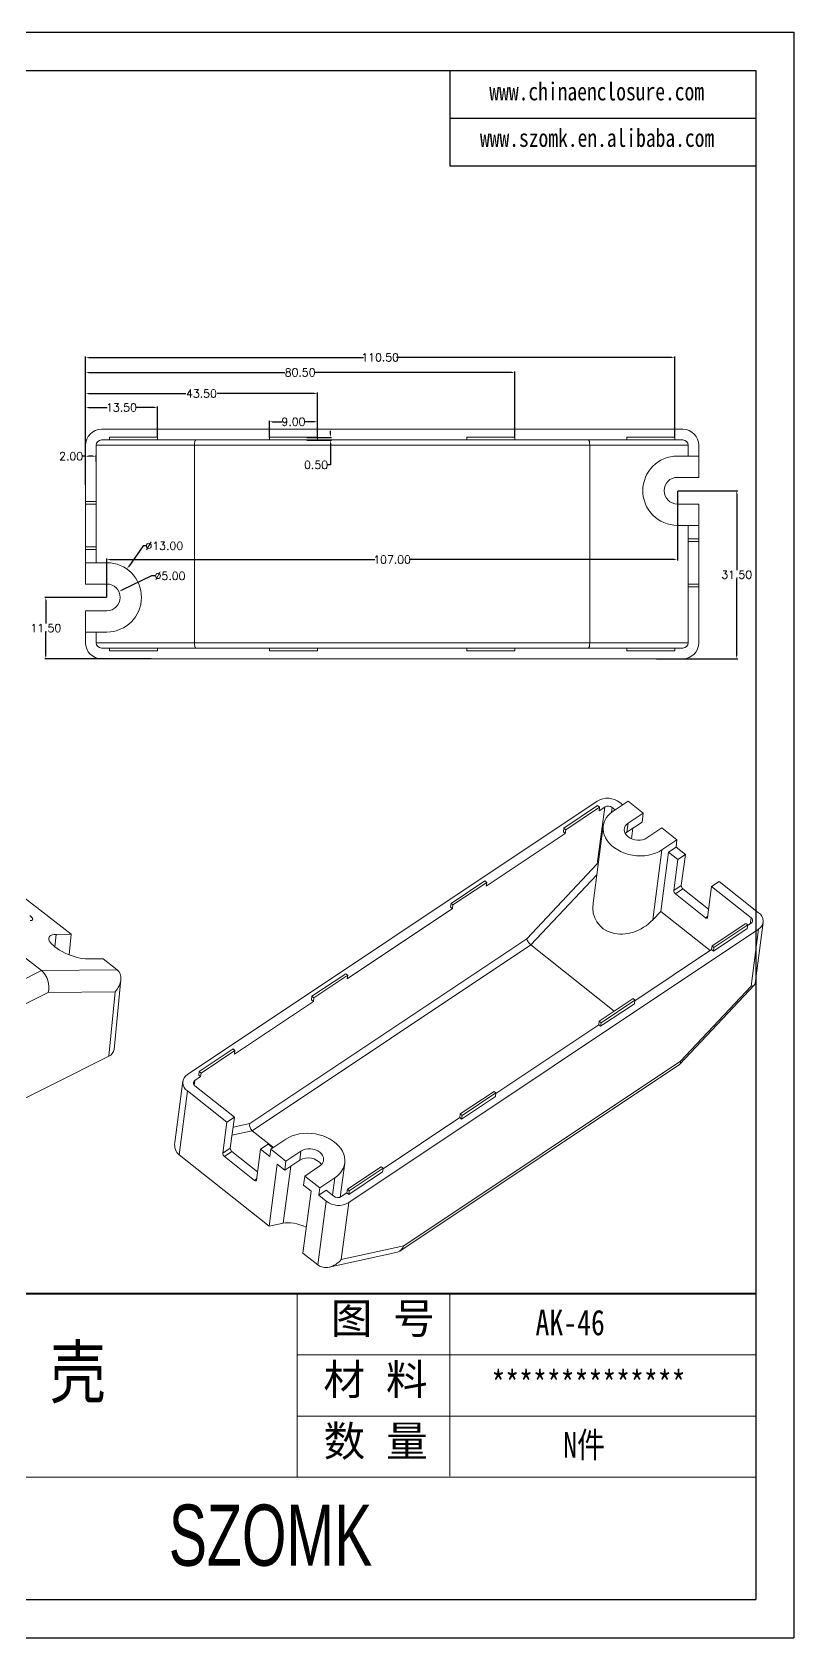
# Model space of a CAD drawing. Header units: inches. Extents: x 1667 to 2586, y 327 to 628.
# Drawn here: x 2443 to 2585.9, y 326.9 to 627.9 of the extents above; entities that cross this region are included whole.
import ezdxf

# ---------------------------------------------------------------- set-up
doc = ezdxf.new("R2010")
doc.units = ezdxf.units.IN
doc.header["$LTSCALE"] = 15
doc.layers.add('文字', color=81, linetype='Continuous')
doc.layers.add('粗实线', color=7, linetype='Continuous', lineweight=30)
doc.layers.add('细实线', color=3, linetype='Continuous', lineweight=9)
doc.styles.get("Standard").update_dxf_attribs({"font": 'txt', "bigfont": 'gbcbig.shx'})
doc.styles.add('宋体', font='', dxfattribs={"width": 0.8, "height": 3.5})
doc.styles.add('长仿宋', font='', dxfattribs={"width": 0.7, "height": 4})
doc.styles.get('宋体').set_extended_font_data('SimSun')
doc.styles.get('长仿宋').set_extended_font_data('SimSun')
doc.dimstyles.new('2', dxfattribs={"dimtxt": 1.5, "dimasz": 0.6, "dimexe": 0.18, "dimexo": 0.0625, "dimgap": 0.09, "dimtad": 0, "dimtih": 1, "dimtoh": 1, "dimzin": 0, "dimdsep": 46, "dimtxsty": 'Standard', "dimcen": 0, "dimadec": 0, "dimazin": 2, "dimtfac": 1, "dimtofl": 0, "dimtmove": 0, "dimatfit": 3, "dimfxl": 1, "dimtolj": 1, "dimtzin": 0, "dimarcsym": 0})

# ---------------------------------------------------------------- blocks, each defined once
blk = doc.blocks.new('*D271')
at = {"color": 0, "lineweight": -2}
for p, q in [((2453.03, 546.5), (2453.03, 557.72)), ((2453.63, 557.54), (2457.07, 557.54)), ((2465.93, 557.54), (2462.5, 557.54)), ((2466.53, 552), (2466.53, 557.72))]:
    blk.add_line(p, q, dxfattribs=at)
at = {"color": 0}
for points in [[(2453.63, 557.64), (2453.63, 557.44), (2453.03, 557.54)], [(2465.93, 557.64), (2465.93, 557.44), (2466.53, 557.54)]]:
    blk.add_solid(points, dxfattribs=at)
at = {"layer": 'Defpoints', "color": 0}
for p in [(2466.53, 557.54), (2466.53, 551.94), (2453.03, 546.44)]:
    blk.add_point(p, dxfattribs=at)
at = {"color": 0, "insert": (2459.78, 557.54), "char_height": 1.5, "attachment_point": 5}
blk.add_mtext('\\A1;13.50', dxfattribs=at)
blk = doc.blocks.new('*D272')
at = {"color": 0, "lineweight": -2}
for p, q in [((2453.03, 548.4), (2452.43, 548.4)), ((2453.03, 547.43), (2453.03, 548.58)), ((2454.43, 548.4), (2453.63, 548.4)), ((2455.03, 547.43), (2455.03, 548.58))]:
    blk.add_line(p, q, dxfattribs=at)
at = {"color": 0}
for points in [[(2453.63, 548.5), (2453.63, 548.3), (2453.03, 548.4)], [(2454.43, 548.5), (2454.43, 548.3), (2455.03, 548.4)]]:
    blk.add_solid(points, dxfattribs=at)
at = {"layer": 'Defpoints', "color": 0}
for p in [(2453.03, 548.4), (2453.03, 547.36), (2455.03, 547.36)]:
    blk.add_point(p, dxfattribs=at)
at = {"color": 0, "insert": (2450.34, 548.4), "char_height": 1.5, "attachment_point": 5}
blk.add_mtext('\\A1;2.00', dxfattribs=at)
blk = doc.blocks.new('*D273')
at = {"color": 0, "lineweight": -2}
for p, q in [((2453.03, 549.84), (2453.03, 560.32)), ((2453.63, 560.14), (2471.82, 560.14)), ((2495.93, 560.14), (2477.75, 560.14)), ((2496.53, 552), (2496.53, 560.32))]:
    blk.add_line(p, q, dxfattribs=at)
at = {"color": 0}
for points in [[(2453.63, 560.24), (2453.63, 560.04), (2453.03, 560.14)], [(2495.93, 560.24), (2495.93, 560.04), (2496.53, 560.14)]]:
    blk.add_solid(points, dxfattribs=at)
at = {"layer": 'Defpoints', "color": 0}
for p in [(2496.53, 560.14), (2496.53, 551.94), (2453.03, 549.78)]:
    blk.add_point(p, dxfattribs=at)
at = {"color": 0, "insert": (2474.78, 560.14), "char_height": 1.5, "attachment_point": 5}
blk.add_mtext('\\A1;43.50', dxfattribs=at)
blk = doc.blocks.new('*D274')
at = {"color": 0, "lineweight": -2}
for p, q in [((2453.03, 545.25), (2453.03, 564.28)), ((2453.63, 564.1), (2490.44, 564.1)), ((2532.93, 564.1), (2496.12, 564.1)), ((2533.53, 552), (2533.53, 564.28))]:
    blk.add_line(p, q, dxfattribs=at)
at = {"color": 0}
for points in [[(2453.63, 564.2), (2453.63, 564), (2453.03, 564.1)], [(2532.93, 564.2), (2532.93, 564), (2533.53, 564.1)]]:
    blk.add_solid(points, dxfattribs=at)
at = {"layer": 'Defpoints', "color": 0}
for p in [(2533.53, 564.1), (2533.53, 551.94), (2453.03, 545.19)]:
    blk.add_point(p, dxfattribs=at)
at = {"color": 0, "insert": (2493.28, 564.1), "char_height": 1.5, "attachment_point": 5}
blk.add_mtext('\\A1;80.50', dxfattribs=at)
blk = doc.blocks.new('*D275')
at = {"color": 0, "lineweight": -2}
for p, q in [((2453.03, 543.02), (2453.03, 567.11)), ((2453.63, 566.93), (2505.19, 566.93)), ((2562.93, 566.93), (2511.37, 566.93)), ((2563.53, 552), (2563.53, 567.11))]:
    blk.add_line(p, q, dxfattribs=at)
at = {"color": 0}
for points in [[(2453.63, 567.03), (2453.63, 566.83), (2453.03, 566.93)], [(2562.93, 567.03), (2562.93, 566.83), (2563.53, 566.93)]]:
    blk.add_solid(points, dxfattribs=at)
at = {"layer": 'Defpoints', "color": 0}
for p in [(2453.03, 566.93), (2563.53, 551.94), (2453.03, 542.96)]:
    blk.add_point(p, dxfattribs=at)
at = {"color": 0, "insert": (2508.28, 566.93), "char_height": 1.5, "attachment_point": 5}
blk.add_mtext('\\A1;110.50', dxfattribs=at)
blk = doc.blocks.new('*D276')
at = {"color": 0, "lineweight": -2}
for p, q in [((2487.53, 552), (2487.53, 555.04)), ((2488.13, 554.86), (2489.94, 554.86)), ((2495.93, 554.86), (2494.12, 554.86)), ((2496.53, 551.75), (2496.53, 555.04))]:
    blk.add_line(p, q, dxfattribs=at)
at = {"color": 0}
for points in [[(2488.13, 554.96), (2488.13, 554.76), (2487.53, 554.86)], [(2495.93, 554.96), (2495.93, 554.76), (2496.53, 554.86)]]:
    blk.add_solid(points, dxfattribs=at)
at = {"layer": 'Defpoints', "color": 0}
for p in [(2496.53, 554.86), (2487.53, 551.94), (2496.53, 551.69)]:
    blk.add_point(p, dxfattribs=at)
at = {"color": 0, "insert": (2492.03, 554.86), "char_height": 1.5, "attachment_point": 5}
blk.add_mtext('\\A1;9.00', dxfattribs=at)
blk = doc.blocks.new('*D277')
at = {"color": 0, "lineweight": -2}
for p, q in [((2494.51, 551.94), (2499.14, 551.94)), ((2494.51, 551.44), (2499.14, 551.44)), ((2498.96, 552.54), (2498.96, 553.14)), ((2498.96, 550.84), (2498.96, 546.78)), ((2498.96, 546.78), (2498.36, 546.78))]:
    blk.add_line(p, q, dxfattribs=at)
at = {"color": 0}
for points in [[(2498.86, 552.54), (2499.06, 552.54), (2498.96, 551.94)], [(2498.86, 550.84), (2499.06, 550.84), (2498.96, 551.44)]]:
    blk.add_solid(points, dxfattribs=at)
at = {"layer": 'Defpoints', "color": 0}
for p in [(2494.45, 551.94), (2494.45, 551.44), (2498.96, 551.44)]:
    blk.add_point(p, dxfattribs=at)
at = {"color": 0, "insert": (2496.27, 546.78), "char_height": 1.5, "attachment_point": 5}
blk.add_mtext('\\A1;0.50', dxfattribs=at)
blk = doc.blocks.new('*D278')
at = {"color": 0, "lineweight": -2}
for p, q in [((2463.87, 531.6), (2461.13, 527.74)), ((2464.47, 531.6), (2463.87, 531.6))]:
    blk.add_line(p, q, dxfattribs=at)
at = {"color": 0}
blk.add_solid([(2461.05, 527.8), (2461.22, 527.68), (2460.79, 527.25)], dxfattribs=at)
at = {"layer": 'Defpoints', "color": 0}
for p in [(2460.79, 527.25), (2453.28, 516.63)]:
    blk.add_point(p, dxfattribs=at)
at = {"color": 0, "insert": (2467.81, 531.6), "char_height": 1.5, "attachment_point": 5}
blk.add_mtext('\\A1;∅13.00', dxfattribs=at)
blk = doc.blocks.new('*D279')
at = {"color": 0, "lineweight": -2}
for p, q in [((2465.44, 525.96), (2459.83, 523.28)), ((2466.04, 525.96), (2465.44, 525.96))]:
    blk.add_line(p, q, dxfattribs=at)
at = {"color": 0}
blk.add_solid([(2459.79, 523.37), (2459.87, 523.19), (2459.29, 523.02)], dxfattribs=at)
at = {"layer": 'Defpoints', "color": 0}
for p in [(2454.78, 520.86), (2459.29, 523.02)]:
    blk.add_point(p, dxfattribs=at)
at = {"color": 0, "insert": (2468.88, 525.96), "char_height": 1.5, "attachment_point": 5}
blk.add_mtext('\\A1;∅5.00', dxfattribs=at)
blk = doc.blocks.new('*D280')
at = {"color": 0, "lineweight": -2}
for p, q in [((2456.97, 521.94), (2445.41, 521.94)), ((2445.59, 521.34), (2445.59, 517.03)), ((2445.59, 511.04), (2445.59, 515.35)), ((2465.37, 510.44), (2445.41, 510.44))]:
    blk.add_line(p, q, dxfattribs=at)
at = {"color": 0}
for points in [[(2445.49, 521.34), (2445.69, 521.34), (2445.59, 521.94)], [(2445.49, 511.04), (2445.69, 511.04), (2445.59, 510.44)]]:
    blk.add_solid(points, dxfattribs=at)
at = {"layer": 'Defpoints', "color": 0}
for p in [(2445.59, 521.94), (2457.03, 521.94), (2465.44, 510.44)]:
    blk.add_point(p, dxfattribs=at)
at = {"color": 0, "insert": (2445.59, 516.19), "char_height": 1.5, "attachment_point": 5}
blk.add_mtext('\\A1;11.50', dxfattribs=at)
blk = doc.blocks.new('*D281')
at = {"color": 0, "lineweight": -2}
for p, q in [((2564.03, 541.88), (2564.03, 528.84)), ((2457.03, 522), (2457.03, 529.2)), ((2457.63, 529.02), (2507.32, 529.02)), ((2563.43, 529.02), (2513.75, 529.02))]:
    blk.add_line(p, q, dxfattribs=at)
at = {"color": 0}
for points in [[(2457.63, 529.12), (2457.63, 528.92), (2457.03, 529.02)], [(2563.43, 529.12), (2563.43, 528.92), (2564.03, 529.02)]]:
    blk.add_solid(points, dxfattribs=at)
at = {"layer": 'Defpoints', "color": 0}
for p in [(2564.03, 541.94), (2564.03, 529.02), (2457.03, 521.94)]:
    blk.add_point(p, dxfattribs=at)
at = {"color": 0, "insert": (2510.53, 529.02), "char_height": 1.5, "attachment_point": 5}
blk.add_mtext('\\A1;107.00', dxfattribs=at)
blk = doc.blocks.new('*D282')
at = {"color": 0, "lineweight": -2}
for p, q in [((2564.1, 541.94), (2575.33, 541.94)), ((2575.15, 541.34), (2575.15, 527.03)), ((2575.15, 511.04), (2575.15, 525.35)), ((2560.08, 510.44), (2575.33, 510.44))]:
    blk.add_line(p, q, dxfattribs=at)
at = {"color": 0}
for points in [[(2575.05, 541.34), (2575.25, 541.34), (2575.15, 541.94)], [(2575.05, 511.04), (2575.25, 511.04), (2575.15, 510.44)]]:
    blk.add_solid(points, dxfattribs=at)
at = {"layer": 'Defpoints', "color": 0}
for p in [(2564.03, 541.94), (2560.02, 510.44), (2575.15, 510.44)]:
    blk.add_point(p, dxfattribs=at)
at = {"color": 0, "insert": (2575.15, 526.19), "char_height": 1.5, "attachment_point": 5}
blk.add_mtext('\\A1;31.50', dxfattribs=at)

msp = doc.modelspace()

# ---------------------------------------------------------------- linework, layer by layer
for p, q in [((2160.189, 627.895), (2585.871, 627.895)), ((2585.871, 627.895), (2585.871, 326.907)), ((2167.356, 620.728), (2578.705, 620.728)), ((2521.374, 620.728), (2521.374, 602.812)), ((2578.705, 620.728), (2578.705, 334.074)), ((2521.374, 611.77), (2578.705, 611.77)), ((2521.374, 602.812), (2578.705, 602.812)), ((2167.356, 334.074), (2578.705, 334.074)), ((2160.189, 326.907), (2585.871, 326.907))]:
    msp.add_line(p, q)
at = {"color": 7, "linetype": 'Continuous', "lineweight": 15}
for p, q in [((2456.035, 553.441), (2565.035, 553.441)), ((2456.035, 551.441), (2457.535, 551.441)), ((2457.535, 551.941), (2457.535, 551.441)), ((2466.535, 551.941), (2457.535, 551.941)), ((2457.535, 551.441), (2466.535, 551.441)), ((2466.535, 551.441), (2466.535, 551.941)), ((2466.535, 551.441), (2487.535, 551.441)), ((2487.535, 551.941), (2487.535, 551.441)), ((2496.535, 551.941), (2487.535, 551.941)), ((2487.535, 551.441), (2496.535, 551.441)), ((2496.535, 551.441), (2496.535, 551.941)), ((2496.535, 551.441), (2524.535, 551.441)), ((2524.535, 551.941), (2533.535, 551.941)), ((2524.535, 551.441), (2524.535, 551.941)), ((2533.535, 551.441), (2524.535, 551.441)), ((2533.535, 551.941), (2533.535, 551.441)), ((2533.535, 551.441), (2554.535, 551.441)), ((2554.535, 551.941), (2563.535, 551.941)), ((2554.535, 551.441), (2554.535, 551.941)), ((2563.535, 551.441), (2554.535, 551.441)), ((2563.535, 551.941), (2563.535, 551.441)), ((2563.535, 551.441), (2565.035, 551.441)), ((2453.035, 539.941), (2453.035, 550.441)), ((2455.035, 539.941), (2455.035, 550.441)), ((2455.035, 550.441), (2473.486, 550.441)), ((2473.486, 513.441), (2473.486, 550.441)), ((2473.486, 550.441), (2547.584, 550.441)), ((2547.584, 550.441), (2566.035, 550.441)), ((2547.584, 550.441), (2547.584, 513.441)), ((2568.035, 548.441), (2564.035, 548.441)), ((2566.035, 550.441), (2566.035, 548.441)), ((2568.035, 550.441), (2568.035, 548.441)), ((2568.035, 544.441), (2568.035, 548.441)), ((2564.035, 544.441), (2568.035, 544.441)), ((2455.035, 539.941), (2453.035, 539.941)), ((2453.035, 539.441), (2453.035, 539.941)), ((2455.035, 539.441), (2453.035, 539.441)), ((2453.035, 539.441), (2453.035, 531.441)), ((2455.035, 539.941), (2455.035, 539.441)), ((2455.035, 531.441), (2455.035, 539.441)), ((2568.035, 539.441), (2564.035, 539.441)), ((2568.035, 535.441), (2568.035, 539.441)), ((2564.035, 535.441), (2568.035, 535.441)), ((2566.035, 535.441), (2566.035, 532.941)), ((2566.035, 532.941), (2568.035, 532.941)), ((2566.035, 532.441), (2566.035, 532.941)), ((2568.035, 535.441), (2568.035, 532.941)), ((2568.035, 532.941), (2568.035, 532.441)), ((2453.035, 531.441), (2455.035, 531.441)), ((2453.035, 530.941), (2453.035, 531.441)), ((2455.035, 530.941), (2453.035, 530.941)), ((2453.035, 528.441), (2453.035, 530.941)), ((2455.035, 531.441), (2455.035, 530.941)), ((2455.035, 528.441), (2455.035, 530.941)), ((2568.035, 532.441), (2566.035, 532.441)), ((2566.035, 532.441), (2566.035, 524.441)), ((2568.035, 524.441), (2568.035, 532.441)), ((2457.035, 528.441), (2453.035, 528.441)), ((2453.035, 528.441), (2453.035, 524.441)), ((2453.035, 524.441), (2457.035, 524.441)), ((2566.035, 524.441), (2568.035, 524.441)), ((2566.035, 523.941), (2566.035, 524.441)), ((2566.035, 523.941), (2568.035, 523.941)), ((2566.035, 523.941), (2566.035, 513.441)), ((2568.035, 524.441), (2568.035, 523.941)), ((2568.035, 523.941), (2568.035, 513.441)), ((2457.035, 519.441), (2453.035, 519.441)), ((2453.035, 519.441), (2453.035, 515.441)), ((2453.035, 515.441), (2457.035, 515.441)), ((2453.035, 513.441), (2453.035, 515.441)), ((2455.035, 513.441), (2455.035, 515.441)), ((2473.486, 513.441), (2455.035, 513.441)), ((2457.535, 512.441), (2456.035, 512.441)), ((2457.535, 511.941), (2457.535, 512.441)), ((2457.535, 512.441), (2466.535, 512.441)), ((2466.535, 511.941), (2457.535, 511.941)), ((2466.535, 512.441), (2466.535, 511.941)), ((2487.535, 512.441), (2466.535, 512.441)), ((2547.584, 513.441), (2473.486, 513.441)), ((2487.535, 511.941), (2487.535, 512.441)), ((2487.535, 512.441), (2496.535, 512.441)), ((2496.535, 511.941), (2487.535, 511.941)), ((2496.535, 512.441), (2496.535, 511.941)), ((2524.535, 512.441), (2496.535, 512.441)), ((2524.535, 512.441), (2524.535, 511.941)), ((2533.535, 512.441), (2524.535, 512.441)), ((2524.535, 511.941), (2533.535, 511.941)), ((2533.535, 511.941), (2533.535, 512.441)), ((2554.535, 512.441), (2533.535, 512.441)), ((2566.035, 513.441), (2547.584, 513.441)), ((2554.535, 512.441), (2554.535, 511.941)), ((2563.535, 512.441), (2554.535, 512.441)), ((2554.535, 511.941), (2563.535, 511.941)), ((2563.535, 511.941), (2563.535, 512.441)), ((2565.035, 512.441), (2563.535, 512.441)), ((2565.035, 510.441), (2456.035, 510.441)), ((2472.152, 432.517), (2548.986, 483.767)), ((2542.73, 478.675), (2549.074, 482.907)), ((2549.426, 482.627), (2543.082, 478.396)), ((2550.393, 482.649), (2548.986, 471.988)), ((2549.074, 482.907), (2549.426, 482.627)), ((2549.336, 481.944), (2550.393, 482.649)), ((2549.426, 482.627), (2549.336, 481.944)), ((2551.802, 482.561), (2552.356, 482.121)), ((2554.799, 483.75), (2551.979, 481.87)), ((2553.211, 483.501), (2553.766, 483.061)), ((2557.613, 481.516), (2554.799, 483.75)), ((2542.73, 478.675), (2542.64, 477.992)), ((2543.082, 478.396), (2542.73, 478.675)), ((2550.108, 479.089), (2548.2, 464.636)), ((2554.568, 477.927), (2557.388, 479.808)), ((2554.568, 477.927), (2554.794, 479.635)), ((2554.794, 479.635), (2557.613, 481.516)), ((2555.683, 478.671), (2555.421, 476.688)), ((2557.388, 479.808), (2557.613, 481.516)), ((2561.131, 478.722), (2558.311, 476.842)), ((2563.945, 476.488), (2561.131, 478.722)), ((2528.189, 467.839), (2542.992, 477.713)), ((2542.992, 477.713), (2542.64, 477.992)), ((2543.082, 478.396), (2542.992, 477.713)), ((2554.259, 477.672), (2554.568, 477.927)), ((2561.125, 474.607), (2563.945, 476.488)), ((2563.945, 476.488), (2563.765, 475.121)), ((2561.125, 474.607), (2559.395, 461.498)), ((2560.891, 463.088), (2562.355, 474.181)), ((2562.355, 474.181), (2563.765, 475.121)), ((2562.355, 474.181), (2564.114, 472.784)), ((2564.114, 472.784), (2563.347, 466.977)), ((2563.765, 475.121), (2565.524, 473.725)), ((2564.114, 472.784), (2565.524, 473.725)), ((2564.757, 467.917), (2565.524, 473.725)), ((2444.768, 451.996), (2420.289, 470.904)), ((2434.494, 471.056), (2450.372, 458.79)), ((2548.986, 471.988), (2535.769, 457.941)), ((2521.583, 464.57), (2527.927, 468.801)), ((2528.279, 468.522), (2521.935, 464.29)), ((2527.927, 468.801), (2528.279, 468.522)), ((2528.279, 468.522), (2528.189, 467.839)), ((2563.347, 466.977), (2564.757, 467.917)), ((2565.064, 467.296), (2563.654, 466.356)), ((2569.88, 463.471), (2565.064, 467.296)), ((2569.679, 461.949), (2570.446, 467.756)), ((2570.446, 467.756), (2571.856, 468.696)), ((2570.446, 467.756), (2577.833, 461.89)), ((2571.856, 468.696), (2579.243, 462.83)), ((2502.108, 450.442), (2521.845, 463.607)), ((2521.583, 464.57), (2521.493, 463.887)), ((2521.845, 463.607), (2521.493, 463.887)), ((2521.935, 464.29), (2521.583, 464.57)), ((2521.935, 464.29), (2521.845, 463.607)), ((2563.654, 466.356), (2569.282, 461.886)), ((2443.032, 461.353), (2443.109, 461.525)), ((2560.891, 463.088), (2559.395, 461.498)), ((2570.148, 455.736), (2560.891, 463.088)), ((2576.864, 460.839), (2570.52, 456.608)), ((2570.872, 456.328), (2577.216, 460.56)), ((2577.216, 460.56), (2576.864, 460.839)), ((2577.216, 460.56), (2577.126, 459.877)), ((2577.832, 460.861), (2577.2, 460.44)), ((2578.586, 449.54), (2580.102, 461.027)), ((2450.372, 458.79), (2447.531, 458.76)), ((2450.372, 458.79), (2449.997, 454.947)), ((2535.769, 457.941), (2483.854, 423.313)), ((2579.239, 459.744), (2502.405, 408.495)), ((2570.782, 455.645), (2577.126, 459.877)), ((2577.831, 449.083), (2579.239, 459.744)), ((2484.309, 421.965), (2536.541, 456.805)), ((2536.541, 456.805), (2552.188, 444.38)), ((2570.43, 455.924), (2556.053, 446.335)), ((2570.52, 456.608), (2570.43, 455.924)), ((2570.43, 455.924), (2570.782, 455.645)), ((2570.52, 456.608), (2570.872, 456.328)), ((2570.872, 456.328), (2570.782, 455.645)), ((2388.813, 423.875), (2444.768, 451.996)), ((2444.768, 451.996), (2458.973, 452.147)), ((2453.485, 454.161), (2456.326, 454.191)), ((2456.326, 454.191), (2458.973, 452.147)), ((2458.4, 437.195), (2459.678, 450.3)), ((2501.846, 451.405), (2495.502, 447.173)), ((2495.854, 446.894), (2502.198, 451.125)), ((2502.198, 451.125), (2501.846, 451.405)), ((2502.198, 451.125), (2502.108, 450.442)), ((2564.485, 434.439), (2578.476, 449.31)), ((2564.614, 435.035), (2577.831, 449.083)), ((2446.022, 447.889), (2391.076, 420.275)), ((2458.576, 448.022), (2446.022, 447.889)), ((2457.399, 435.953), (2458.576, 448.022)), ((2480.961, 436.337), (2495.763, 446.211)), ((2495.502, 447.173), (2495.412, 446.49)), ((2495.412, 446.49), (2495.763, 446.211)), ((2495.502, 447.173), (2495.854, 446.894)), ((2495.854, 446.894), (2495.763, 446.211)), ((2555.717, 446.734), (2549.373, 442.502)), ((2549.635, 441.54), (2555.979, 445.771)), ((2549.725, 442.223), (2556.069, 446.455)), ((2556.069, 446.455), (2555.717, 446.734)), ((2556.069, 446.455), (2555.979, 445.771)), ((2549.373, 442.502), (2549.283, 441.819)), ((2549.373, 442.502), (2549.725, 442.223)), ((2549.283, 441.819), (2529.972, 428.938)), ((2549.283, 441.819), (2549.635, 441.54)), ((2549.725, 442.223), (2549.635, 441.54)), ((2480.699, 437.299), (2474.355, 433.068)), ((2474.707, 432.789), (2481.051, 437.02)), ((2481.051, 437.02), (2480.699, 437.299)), ((2481.051, 437.02), (2480.961, 436.337)), ((2376.077, 395.084), (2457.399, 435.953)), ((2512.007, 399.423), (2564.415, 434.38)), ((2512.7, 400.408), (2564.614, 435.035)), ((2471.288, 431.234), (2469.772, 419.747)), ((2473.559, 431.4), (2474.616, 432.105)), ((2474.355, 433.068), (2474.265, 432.385)), ((2474.265, 432.385), (2474.616, 432.105)), ((2474.355, 433.068), (2474.707, 432.789)), ((2474.707, 432.789), (2474.616, 432.105)), ((2472.148, 429.431), (2470.57, 417.474)), ((2479.535, 423.565), (2472.148, 429.431)), ((2480.945, 424.505), (2473.558, 430.371)), ((2523.292, 425.106), (2529.636, 429.337)), ((2529.898, 428.375), (2523.554, 424.143)), ((2529.988, 429.058), (2523.644, 424.826)), ((2529.636, 429.337), (2529.988, 429.058)), ((2529.988, 429.058), (2529.898, 428.375)), ((2480.945, 424.505), (2479.535, 423.565)), ((2480.178, 418.698), (2480.945, 424.505)), ((2523.202, 424.422), (2508.825, 414.833)), ((2523.292, 425.106), (2523.202, 424.422)), ((2523.554, 424.143), (2523.202, 424.422)), ((2523.644, 424.826), (2523.292, 425.106)), ((2523.644, 424.826), (2523.554, 424.143)), ((2479.535, 423.565), (2478.769, 417.757)), ((2488.273, 418.818), (2484.309, 421.965)), ((2478.769, 417.757), (2480.178, 418.698)), ((2485.1, 412.729), (2485.867, 418.537)), ((2487.277, 419.477), (2485.867, 418.537)), ((2487.626, 417.14), (2485.867, 418.537)), ((2488.183, 418.758), (2487.277, 419.477)), ((2487.806, 418.507), (2487.626, 417.14)), ((2490.626, 420.387), (2487.806, 418.507)), ((2487.806, 418.507), (2490.621, 416.272)), ((2470.57, 417.474), (2487.455, 404.066)), ((2480.485, 418.077), (2479.075, 417.136)), ((2479.075, 417.136), (2484.704, 412.667)), ((2485.302, 414.252), (2480.485, 418.077)), ((2487.455, 404.066), (2488.988, 415.681)), ((2488.988, 415.681), (2490.395, 414.564)), ((2490.395, 414.564), (2493.215, 416.444)), ((2490.395, 414.564), (2490.621, 416.272)), ((2490.621, 416.272), (2493.44, 418.153)), ((2493.215, 416.444), (2493.44, 418.153)), ((2500.799, 409.512), (2501.643, 415.905)), ((2493.913, 411.77), (2494.138, 413.478)), ((2496.958, 415.359), (2494.138, 413.478)), ((2494.138, 413.478), (2496.953, 411.244)), ((2496.953, 411.244), (2499.772, 413.125)), ((2502.145, 411), (2508.489, 415.232)), ((2508.751, 414.269), (2502.407, 410.038)), ((2508.841, 414.953), (2502.497, 410.721)), ((2508.489, 415.232), (2508.841, 414.953)), ((2508.841, 414.953), (2508.751, 414.269)), ((2495.32, 410.653), (2493.787, 399.038)), ((2493.913, 411.77), (2495.32, 410.653)), ((2496.953, 411.244), (2496.772, 409.877)), ((2496.772, 409.877), (2498.182, 410.818)), ((2498.179, 408.76), (2496.772, 409.877)), ((2499.589, 409.7), (2498.182, 410.818)), ((2502.055, 410.317), (2500.997, 409.612)), ((2502.145, 411), (2502.055, 410.317)), ((2502.407, 410.038), (2502.055, 410.317)), ((2502.497, 410.721), (2502.145, 411)), ((2502.497, 410.721), (2502.407, 410.038)), ((2496.601, 396.803), (2498.179, 408.76)), ((2502.405, 408.495), (2500.997, 397.833)), ((2487.455, 404.066), (2490.103, 404.649)), ((2500.997, 397.833), (2512.7, 400.408)), ((2493.787, 399.038), (2496.601, 396.803)), ((2498.718, 396.4), (2511.524, 399.218))]:
    msp.add_line(p, q, dxfattribs=at)
at = {"color": 8, "linetype": 'Continuous', "lineweight": 15}
for p, q in [((2551.682, 481.656), (2551.802, 482.561)), ((2536.541, 456.805), (2548.901, 469.941)), ((2569.282, 461.886), (2569.708, 462.171)), ((2577.833, 461.89), (2577.684, 460.763)), ((2447.304, 456.433), (2447.531, 458.76)), ((2473.438, 430.484), (2473.559, 431.4)), ((2480.499, 421.127), (2484.309, 421.965)), ((2483.854, 423.313), (2480.696, 422.618)), ((2484.704, 412.667), (2485.13, 412.951)), ((2491.51, 415.307), (2490.103, 404.649)), ((2499.772, 413.125), (2499.346, 409.894))]:
    msp.add_line(p, q, dxfattribs=at)
at = {"color": 7, "linetype": 'Continuous', "lineweight": 15, "flags": 128}
for points in [[(2551.979, 481.87), (2551.478, 481.49), (2551.046, 481.067), (2550.688, 480.605), (2550.409, 480.112), (2550.214, 479.593), (2550.104, 479.056), (2550.081, 478.507), (2550.146, 477.955), (2550.298, 477.407), (2550.534, 476.87), (2550.851, 476.352), (2551.246, 475.859), (2551.712, 475.398), (2552.244, 474.976), (2552.834, 474.598), (2553.475, 474.269), (2554.157, 473.994), (2554.871, 473.776), (2555.608, 473.618), (2556.358, 473.523), (2557.11, 473.492), (2557.855, 473.525), (2558.583, 473.622), (2559.283, 473.781), (2559.946, 474), (2560.563, 474.277), (2561.125, 474.607)], [(2558.311, 476.842), (2557.934, 476.639), (2557.503, 476.498), (2557.036, 476.424), (2556.55, 476.42), (2556.064, 476.485), (2555.597, 476.618), (2555.167, 476.813), (2554.79, 477.063), (2554.481, 477.358), (2554.251, 477.687), (2554.11, 478.037), (2554.063, 478.395), (2554.111, 478.747), (2554.253, 479.079), (2554.484, 479.379), (2554.794, 479.635)], [(2569.679, 461.949), (2569.664, 461.887), (2569.635, 461.839), (2569.595, 461.806), (2569.544, 461.789), (2569.485, 461.789), (2569.42, 461.805), (2569.352, 461.838), (2569.282, 461.886)], [(2499.772, 413.125), (2500.273, 413.504), (2500.706, 413.927), (2501.063, 414.389), (2501.342, 414.882), (2501.538, 415.401), (2501.647, 415.939), (2501.67, 416.487), (2501.605, 417.039), (2501.454, 417.587), (2501.217, 418.124), (2500.9, 418.642), (2500.505, 419.135), (2500.039, 419.596), (2499.507, 420.018), (2498.917, 420.396), (2498.277, 420.725), (2497.595, 421), (2496.881, 421.218), (2496.143, 421.376), (2495.394, 421.471), (2494.641, 421.502), (2493.896, 421.469), (2493.169, 421.373), (2492.469, 421.214), (2491.806, 420.994), (2491.189, 420.717), (2490.626, 420.387)], [(2493.44, 418.153), (2493.818, 418.355), (2494.248, 418.496), (2494.716, 418.57), (2495.201, 418.575), (2495.687, 418.509), (2496.154, 418.376), (2496.584, 418.181), (2496.961, 417.931), (2497.271, 417.636), (2497.5, 417.307), (2497.641, 416.957), (2497.689, 416.599), (2497.641, 416.248), (2497.498, 415.915), (2497.268, 415.615), (2496.958, 415.359)], [(2485.1, 412.729), (2485.085, 412.668), (2485.056, 412.62), (2485.016, 412.586), (2484.966, 412.569), (2484.907, 412.569), (2484.842, 412.586), (2484.773, 412.619), (2484.704, 412.667)]]:
    msp.add_lwpolyline(points, dxfattribs=at)
at = {"color": 7, "linetype": 'Continuous', "lineweight": 15}
for centre, radius, start, end in [((2456.035, 550.441), 3, 90, 180), ((2456.035, 550.441), 1, 90, 180), ((2565.035, 550.441), 3, 0, 90), ((2565.035, 550.441), 1, 0, 90), ((2564.035, 541.941), 6.5, 90, 270), ((2564.035, 541.941), 2.5, 90, 270), ((2457.035, 521.941), 6.5, 270, 90), ((2457.035, 521.941), 2.5, 270, 90), ((2456.035, 513.441), 3, 180, 270), ((2456.035, 513.441), 1, 180, 270), ((2565.035, 513.441), 3, 270, 0), ((2565.035, 513.441), 1, 270, 0), ((2550.903, 480.516), 3.774, 52.28778, 120.5219), ((2551.032, 481.56), 1.263, 52.43928, 120.3704), ((2564.125, 466.975), 0.778, 179.84975, 232.71796), ((2565.535, 467.915), 0.778, 179.84975, 232.71796), ((2577.513, 461.376), 0.605, 301.73138, 58.11809), ((2578.271, 461.288), 1.823, 302.07921, 57.77026), ((2456.78, 437.476), 1.644, 292.10082, 350.15359), ((2473.12, 430.973), 1.823, 122.07921, 237.77026), ((2473.877, 430.885), 0.605, 121.73138, 238.11809), ((2480.956, 418.696), 0.778, 179.84975, 232.71796), ((2479.546, 417.755), 0.778, 179.84975, 232.71796), ((2494.803, 413.895), 3.004, 34.91099, 121.9243), ((2500.359, 410.702), 1.263, 232.43928, 300.3704), ((2500.488, 411.746), 3.774, 232.28778, 300.5219)]:
    msp.add_arc(centre, radius, start, end, dxfattribs=at)
for centre, major_axis, ratio, start_param, end_param in [((2473.711, 550.441), (0, 1), 0.2254305, 0, 1.5707963), ((2547.359, 550.441), (0, 1), 0.2254305, 4.712389, 6.2831853), ((2473.711, 513.441), (0, 1), 0.2254305, 1.5707963, 3.1415927), ((2547.359, 513.441), (0, 1), 0.2254305, 3.1415927, 4.712389), ((2549.689, 471.43), (0.943, -0.448), 0.3569671, 2.3128451, 2.5651688), ((2554.822, 465.13), (5.68, 4.331), 0.8089824, 2.4639892, 4.9145862), ((2450.508, 456.461), (4.326, -1.763), 0.3414243, 2.4590019, 5.6005946), ((2536.472, 457.382), (-0.649, 0.768), 0.3636203, 0.503388, 2.0741843), ((2444.037, 449.422), (-0.718, 2.957), 0.6728693, 4.0132599, 5.5840562), ((2456.591, 449.555), (2.604, 2.387), 0.704782, 4.8334876, 6.404284), ((2575.721, 450.759), (2.829, -1.343), 0.3569671, 5.7067614, 6.3977571), ((2562.503, 436.711), (-1.948, 2.303), 0.3636203, 3.1000567, 3.6449806), ((2484.558, 422.755), (-0.395, 0.929), 0.6817374, 0.6724137, 2.24321), ((2472.855, 420.18), (2.397, 2.611), 0.7595535, 2.3162459, 3.1960465), ((2493.269, 402.134), (4.276, -1.757), 0.4476295, 1.4831097, 2.5684737), ((2510.589, 402.084), (-1.186, 2.786), 0.6817374, 3.0141029, 3.8140063), ((2498.887, 399.509), (2.397, 2.611), 0.7595535, 3.1960465, 4.7668429)]:
    msp.add_ellipse(centre, major_axis=major_axis, ratio=ratio, start_param=start_param, end_param=end_param, dxfattribs=at)
msp.add_open_spline([(2442.603, 462.306), (2442.644, 462.273), (2442.724, 462.209), (2442.829, 462.116), (2442.919, 462.025), (2442.993, 461.939), (2443.051, 461.856), (2443.094, 461.777), (2443.12, 461.702), (2443.13, 461.631), (2443.126, 461.567), (2443.105, 461.51), (2443.069, 461.462), (2443.017, 461.422), (2442.95, 461.391), (2442.866, 461.369), (2442.768, 461.354), (2442.692, 461.352), (2442.653, 461.35)], degree=3, knots=[0, 0, 0, 0, 0.0658189, 0.1297465, 0.192072, 0.2534594, 0.3145696, 0.3762799, 0.4390257, 0.503267, 0.5674928, 0.6297048, 0.6909996, 0.7514517, 0.8120044, 0.8731497, 0.9356355, 1, 1, 1, 1], dxfattribs=at)
at = {"layer": '粗实线', "color": 7, "lineweight": 40}
msp.add_line((2578.705, 391.405), (2406.712, 391.405), dxfattribs=at)
at = {"layer": '细实线', "color": 7}
for p, q in [((2492.709, 391.405), (2492.709, 357.006)), ((2521.374, 391.405), (2521.374, 357.247)), ((2578.705, 379.939), (2492.709, 379.939)), ((2578.705, 368.472), (2492.709, 368.472)), ((2578.705, 357.006), (2320.716, 357.006))]:
    msp.add_line(p, q, dxfattribs=at)

# ---------------------------------------------------------------- texts
at = {"layer": '文字', "color": 0, "attachment_point": 1, "style": '宋体'}
for s, insert, char_height, width in [('www.chinaenclosure.com', (2528.76, 618.459), 3.36341, 59.09193), ('www.szomk.en.alibaba.com', (2527.002, 609.749), 3.36341, 59.09193), ('{\\H1.111x;AK-46}', (2537.417, 388.41), 4.29982, 49.71071), ('上 壳', (2430.778, 381.506), 9.5551, 122.15914), ('{\\H1.111x;**************}', (2529.146, 376.943), 4.29982, 49.71071), ('{\\H1.111x;N件}', (2542.618, 365.477), 4.29982, 49.71071)]:
    msp.add_mtext(s, dxfattribs=dict(at, insert=insert, char_height=char_height, width=width))
at = {"layer": '粗实线', "insert": (2468.654, 351.891), "char_height": 11.46618, "width": 128.58185, "attachment_point": 1, "style": '长仿宋'}
msp.add_mtext('{\\fSTXinwei|b0|i0|c134|p2;SZOMK}', dxfattribs=at)
at = {"layer": '细实线', "color": 7, "char_height": 5.73309, "attachment_point": 1}
for s, insert, width in [('{\\fSimSun|b0|i0|c134|p54;图 号}', (2499.013, 389.664), 28.66545), ('{\\fSimSun|b0|i0|c134|p54;材 料   }', (2497.654, 378.198), 28.66545), ('{\\fSimSun|b0|i0|c134|p54;数 量}', (2497.682, 366.675), 25.90282)]:
    msp.add_mtext(s, dxfattribs=dict(at, insert=insert, width=width))

# ---------------------------------------------------------------- dimensions: what is measured, and where the dimension line sits
for base, p1, p2, picture, middle in [((2453.035, 566.927), (2563.535, 551.941), (2453.035, 542.961), '*D275', (2508.285, 566.927)), ((2533.535, 564.096), (2453.035, 545.191), (2533.535, 551.941), '*D274', (2493.285, 564.096)), ((2496.535, 560.137), (2453.035, 549.779), (2496.535, 551.941), '*D273', (2474.785, 560.137)), ((2466.535, 557.54), (2453.035, 546.441), (2466.535, 551.941), '*D271', (2459.785, 557.54)), ((2496.535, 554.857), (2487.535, 551.941), (2496.535, 551.691), '*D276', (2492.035, 554.857)), ((2453.035, 548.397), (2455.035, 547.364), (2453.035, 547.364), '*D272', (2450.345, 548.397)), ((2564.035, 529.02), (2457.035, 521.941), (2564.035, 541.941), '*D281', (2510.535, 529.02))]:
    dim = msp.add_linear_dim(base=base, p1=p1, p2=p2, dimstyle='2')
    dim.commit()
    dim.dimension.update_dxf_attribs({"geometry": picture, "text_midpoint": middle})
dim = msp.add_linear_dim(base=(2498.961, 551.441), p1=(2494.446, 551.941), p2=(2494.446, 551.441), angle=90, dimstyle='2')
dim.commit()
dim.dimension.update_dxf_attribs({"geometry": '*D277', "text_midpoint": (2496.271, 546.78), "dimtype": 160})
for base, p1, p2, picture, middle in [((2575.146, 510.441), (2564.035, 541.941), (2560.017, 510.441), '*D282', (2575.146, 526.191)), ((2445.585, 521.941), (2465.435, 510.441), (2457.035, 521.941), '*D280', (2445.585, 516.191))]:
    dim = msp.add_linear_dim(base=base, p1=p1, p2=p2, angle=90, dimstyle='2')
    dim.commit()
    dim.dimension.update_dxf_attribs({"geometry": picture, "text_midpoint": middle})
for p1, p2, picture, middle in [((2453.282, 516.634), (2460.788, 527.247), '*D278', (2467.807, 531.6)), ((2454.78, 520.861), (2459.29, 523.02), '*D279', (2468.875, 525.961))]:
    dim = msp.add_diameter_dim_2p(p1=p1, p2=p2, dimstyle='2')
    dim.commit()
    dim.dimension.update_dxf_attribs({"geometry": picture, "text_midpoint": middle, "dimtype": 163})

doc.saveas('drawing.dxf')
